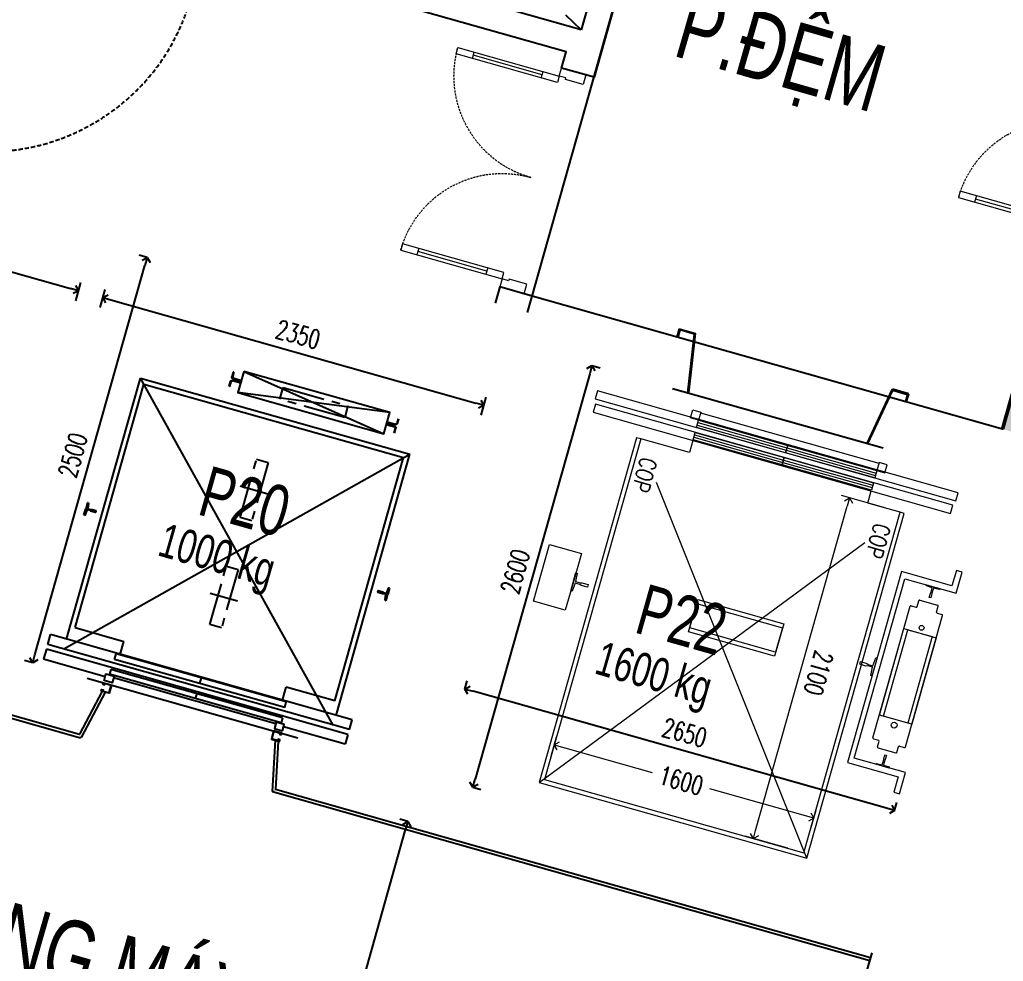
# Model space of a CAD drawing. Header units: millimetres. Extents: x -361669633 to 361256854, y -284153744 to 284385552.
# Drawn here: x -53049 to -47211, y 98277 to 103864 of the extents above; entities that cross this region are included whole.
import ezdxf
from ezdxf.enums import TextEntityAlignment as Align
from ezdxf.xclip import XClip

# ---------------------------------------------------------------- set-up
doc = ezdxf.new("R2010")
doc.units = ezdxf.units.MM
doc.header["$LTSCALE"] = 100
doc.header["$MEASUREMENT"] = 0
doc.header["$XCLIPFRAME"] = 0
for name, pattern in [('CENTERX2', [4, 2.5, -0.5, 0.5, -0.5]), ('HIDDEN', [0.375, 0.25, -0.125]), ('PHANTOMX2', [5, 2.5, -0.5, 0.5, -0.5, 0.5, -0.5]), ('Xref_NT1+NT2_MBDV Cot vach_220729$0$ACAD_ISO02W100', [15, 12, -3]), ('Xref_NT1+NT2_MBDV Cot vach_220729$0$HIDDEN', [0.375, 0.25, -0.125]), ('Xref_NT1+NT2_MBDV Cot vach_220729$0$HIDDEN2', [0.1875, 0.125, -0.0625])]:
    doc.linetypes.add(name, pattern=pattern)
for name, color, linetype in [('A-ANNO-ROOM', 50, 'Continuous'), ('dien tich thong thuy', 3, 'Continuous'), ('KT-Net manh', 139, 'Continuous'), ('KT-Noi that', 32, 'Continuous'), ('Xref_NT1+NT2_MBDV Cot vach_220729$0$ccu12-Hatch', 250, 'Continuous'), ('Xref_NT1+NT2_MBDV Cot vach_220729$0$KT-Khuat', 9, 'Xref_NT1+NT2_MBDV Cot vach_220729$0$HIDDEN'), ('Xref_NT1+NT2_MBDV Cot vach_220729$0$KT-Net manh', 139, 'Continuous'), ('Xref_NT1+NT2_MBDV Cot vach_220729$0$KT-Text', 7, 'Continuous'), ('Xref_NT1+NT2_MBDV Cot vach_220729$0$KT-Tuong', 1, 'Continuous'), ('Xref_ST_MBDV Cot vach 30.7.2022$0$KT-Text', 7, 'Continuous')]:
    doc.layers.add(name, color=color, linetype=linetype)
for name, color, linetype, lineweight in [('KT-Kich thuoc', 159, 'Continuous', 18), ('Xref_NT1+NT2_MBDV Cot vach_220729$0$CUA', 37, 'Continuous', 13), ('Xref_NT1+NT2_MBDV Cot vach_220729$0$KT-Net cot vach', 6, 'Continuous', 50), ('Xref_NT1+NT2_MBDV Cot vach_220729$0$KT-Noi that', 36, 'Continuous', 9)]:
    doc.layers.add(name, color=color, linetype=linetype, lineweight=lineweight)
doc.styles.add('220126_HDN_HBA typical plan$0$211210_HDN_HBA_TYPICAL PLAN CORE OPT 1$0$HBA-Text', font='GOTHIC.TTF')
doc.styles.add('Xref_NT1+NT2_MBDV Cot vach_220729$0$Arial', font='arial.ttf', dxfattribs={"width": 0.7})
doc.styles.add('Xref_NT1+NT2_MBDV Cot vach_220729$0$ROMANS', font='ROMANS.SHX')
doc.styles.add('Xref_NT1+NT2_MBDV Cot vach_220729$0$xref.N.Cot vach tang N2$0$DIM', font='vnsimli.shx', dxfattribs={"width": 0.7})
doc.dimstyles.new('Xref_NT1+NT2_MBDV Cot vach_220729$0$xref.N.Cot vach tang N2$0$CCU 1-100 A1', dxfattribs={"dimscale": 100, "dimtxt": 2.2, "dimasz": 1, "dimexe": 1, "dimexo": 0, "dimgap": 1, "dimtad": 1, "dimdec": 0, "dimdsep": 46, "dimtxsty": 'Xref_NT1+NT2_MBDV Cot vach_220729$0$xref.N.Cot vach tang N2$0$DIM', "dimblk1": 'Xref_NT1+NT2_MBDV Cot vach_220729$0$xref.N.Cot vach tang N2$0$_ARCHTICK', "dimblk2": 'Xref_NT1+NT2_MBDV Cot vach_220729$0$xref.N.Cot vach tang N2$0$_ARCHTICK', "dimsah": 1, "dimcen": 0, "dimdle": 1, "dimclrd": 256, "dimclre": 256, "dimclrt": 31, "dimadec": 0, "dimazin": 0, "dimtfac": 1, "dimtdec": 0, "dimtix": 1, "dimtmove": 2, "dimatfit": 3, "dimldrblk": 'Xref_NT1+NT2_MBDV Cot vach_220729$0$xref.N.Cot vach tang N2$0$_ARCHTICK', "dimfxl": 8, "dimtolj": 1, "dimarcsym": 0})

# ---------------------------------------------------------------- blocks, each defined once
blk = doc.blocks.new('*U155')
for p, q in [((-1260, 525), (-1300, 525)), ((-1280, 100), (-1280, 525)), ((-90, 525), (-50, 525)), ((-70, 100), (-70, 525)), ((-1260, 100), (-1300, 100)), ((-90, 100), (-50, 100))]:
    blk.add_line(p, q)
for points in [[(-1300, 0), (-1260, 0), (-1260, 625), (-1300, 625)], [(-50, 0), (-90, 0), (-90, 625), (-50, 625)], [(-1350, -150), (-1290, -150), (-1290, -40), (-1300, -40), (-1300, 0), (-1350, 0)], [(0, -150), (-60, -150), (-60, -40), (-50, -40), (-50, 0), (0, 0)]]:
    blk.add_lwpolyline(points, close=True)
at = {"linetype": 'Xref_NT1+NT2_MBDV Cot vach_220729$0$HIDDEN2'}
for centre, start, end in [((-1300, 0), 0, 89.99996), ((-50, 0), 90.00004, 180)]:
    blk.add_arc(centre, 625, start, end, dxfattribs=at)
blk = doc.blocks.new('Xref_NT1+NT2_MBDV Cot vach_220729$0$A$C6F5A0866')
at = {"layer": 'Xref_NT1+NT2_MBDV Cot vach_220729$0$ccu12-Hatch', "ltscale": 0.5}
h = blk.add_hatch(dxfattribs=at)
h.set_pattern_fill('1BETONG2-BOP', color=256, scale=50, angle=-9.22123, pattern_type=2)
h.set_pattern_definition([(40.778773, (-344030.4, 1051586.25), (348.967585, -88.43995), [37.5, -412.5]), (345.778773, (-344030.4, 1051586.25), (-8.2109, 382.353), [30, -330]), (91.230173, (-344001.3, 1051578.88), (340.75691, 293.91278), [31.8701, -350.57106]), (36.962973, (-344014.37, 1051684.96), (513.46257, -167.20103), [56.25, -618.75]), (87.414373, (-343971.6, 1051671), (539.3417, 405.87626), [47.80514, -525.8565]), (341.962973, (-344014.37, 1051684.96), (539.34137, 405.87668), [45, -495]), (11.778773, (-343969.02, 1051652.27), (262.33739, -246.534165), [37.5, -412.5]), (216.778773, (-343969.02, 1051652.27), (302.31138, -234.24147), [30, -330]), (62.230173, (-343947.16, 1051631.72), (440.52446, 91.85968), [31.8701, -350.57106]), (58.278773, (-344030.4, 1051586.25), (-53.364341, 157.777667), [0, -326, 0, -335, 0, -331.25]), (355.278773, (-344030.4, 1051586.25), (170.29976, 164.8925), [0, -191, 0, -318.5, 0, -126.25]), (318.278773, (-344140.45, 1051604.12), (261.654741, -53.903389), [0, -125, 0, -390, 0, -517.5]), (308.278773, (-344189.8, 1051612.13), (295.845573, 2.678777), [0, -162.5, 0, -259, 0, -367.5]), (305.778773, (-344030.4, 1051586.25), (172.3971, 124.239646), []), (305.778773, (-344020.58, 1051646.7), (172.3971, 124.239646), [])])
h.paths.add_polyline_path([(3150, 11325), (6200, 11325), (6200, 325), (5800, 325), (5800, 625), (5900, 625), (5900, 11025), (3150, 11025)])
h.paths.add_polyline_path([(4450, 325), (3250, 325), (3250, 625), (4450, 625)])
at = {"layer": 'Defpoints'}
blk.add_lwpolyline([(3250, 3525), (5900, 3525), (5900, 625), (3250, 625)], close=True, dxfattribs=at)
at = {"layer": 'Xref_NT1+NT2_MBDV Cot vach_220729$0$KT-Khuat', "linetype": 'Xref_NT1+NT2_MBDV Cot vach_220729$0$HIDDEN', "ltscale": 5}
blk.add_line((4850, 3675), (5900, 5675), dxfattribs=at)
at = {"layer": 'Xref_NT1+NT2_MBDV Cot vach_220729$0$KT-Net cot vach'}
blk.add_lwpolyline([(4450, 625), (3250, 625)], dxfattribs=at)
at = {"layer": 'Xref_NT1+NT2_MBDV Cot vach_220729$0$KT-Net manh', "linetype": 'Xref_NT1+NT2_MBDV Cot vach_220729$0$HIDDEN', "elevation": 0}
blk.add_lwpolyline([(3150, 7205, 0.414131), (4399.7, 5955), (4650.3, 5955, 0.414131), (5900, 7205, 1.000029)], format="xyb", dxfattribs=at)
at = {"layer": 'Xref_NT1+NT2_MBDV Cot vach_220729$0$KT-Net manh'}
blk.add_lwpolyline([(3300, 2632), (3250, 2632)], dxfattribs=at)
at = {"layer": 'Xref_NT1+NT2_MBDV Cot vach_220729$0$KT-Tuong'}
for p, q in [((4850, 3675), (4850, 5675)), ((5900, 3675), (4850, 3675))]:
    blk.add_line(p, q, dxfattribs=at)
for points in [[(5900, 3525), (4600, 3525), (4600, 3725), (4700, 3725), (4700, 5825)], [(3150, 3525), (3250, 3525), (3250, 3725), (3150, 3725)]]:
    blk.add_lwpolyline(points, dxfattribs=at)
at = {"layer": 'Xref_NT1+NT2_MBDV Cot vach_220729$0$CUA', "xscale": -0.9999999999999994, "rotation": 359.9999999999839}
blk.add_blockref('*U155', (3250, 3725), dxfattribs=at)
at = {"layer": 'Xref_NT1+NT2_MBDV Cot vach_220729$0$CUA'}
blk.add_blockref('*U155', (5800, 625), dxfattribs=at)
at = {"layer": 'Xref_NT1+NT2_MBDV Cot vach_220729$0$KT-Text', "extrusion": (-8.16706e-08, 6.125e-10, 1), "style": 'Xref_NT1+NT2_MBDV Cot vach_220729$0$Arial', "oblique": 360, "width": 0.7}
blk.add_text('P.ĐỆM', height=400, rotation=269.77877, dxfattribs=at).set_placement((4847.6, 2499.5, 0), align=Align.CENTER)
blk = doc.blocks.new('TM KHACH CH (NT2)')
at = {"layer": 'KT-Net manh'}
for p, q in [((2832, 100), (2832, -583.1)), ((2850, 100), (2850, -595.3)), ((2500, -537.5), (2500, -1837.5)), ((2550, -644.8), (2832, -583.1)), ((2550, -663.3), (2847, -598.3)), ((2847, -595.3), (2847, -598.3)), ((2850, -595.3), (2847, -595.3)), ((2550, -1711.7), (2847, -1776.7)), ((2550, -1730.2), (2832, -1791.9)), ((2832, -2525), (2832, -1791.9)), ((2847, -1779.7), (2847, -1776.7)), ((2850, -1779.7), (2847, -1779.7)), ((2850, -2525), (2850, -1779.7))]:
    blk.add_line(p, q, dxfattribs=at)
at = {"layer": 'KT-Net manh', "const_width": 2}
for points in [[(2847, -595.3), (2832, -583.1)], [(2847, -1779.7), (2832, -1791.9)]]:
    blk.add_lwpolyline(points, dxfattribs=at)
at = {"layer": 'KT-Net manh', "ltscale": 2}
for points in [[(2510, -637.5), (2500, -637.5), (2500, -687.5), (2550, -687.5), (2550, -637.5), (2540, -637.5), (2540, -647.5), (2541.6, -647.5), (2541.6, -639.1), (2548.4, -639.1), (2548.4, -685.9), (2501.6, -685.9), (2501.6, -639.1), (2508.4, -639.1), (2508.4, -647.5), (2510, -647.5)], [(2510, -1737.5), (2500, -1737.5), (2500, -1687.5), (2550, -1687.5), (2550, -1737.5), (2540, -1737.5), (2540, -1727.5), (2541.6, -1727.5), (2541.6, -1735.9), (2548.4, -1735.9), (2548.4, -1689.1), (2501.6, -1689.1), (2501.6, -1735.9), (2508.4, -1735.9), (2508.4, -1727.5), (2510, -1727.5)]]:
    blk.add_lwpolyline(points, close=True, dxfattribs=at)
at = {"layer": 'KT-Noi that', "linetype": 'Continuous'}
for p, q in [((1497.5, -260.5, 0), (1497.5, -255.5, 0)), ((1497.5, -255.5, 0), (1535, -255.5, 0)), ((1500.5, -263.5, 0), (1530, -266.6, 0)), ((1530, -316.5, 0), (1530, -287.5, 0)), ((1533, -283.4, 0), (1533, -269.6, 0)), ((1572.5, -255.5, 0), (1535, -255.5, 0)), ((1537.1, -283.4, 0), (1537.1, -269.6, 0)), ((1540, -316.5, 0), (1540, -287.5, 0)), ((1569.5, -263.5, 0), (1540.1, -266.6, 0)), ((1572.5, -260.5, 0), (1572.5, -255.5, 0)), ((1531, -317.5, 0), (1535, -317.5, 0)), ((1539, -317.5, 0), (1535, -317.5, 0)), ((516.5, -877.5, 0), (545.6, -877.5, 0)), ((516.5, -880.7, 0), (516.5, -877.5, 0)), ((516.5, -880.7, 0), (545.6, -880.7, 0)), ((551.8, -931.3, 0), (551.8, -886.9, 0)), ((555, -931.3, 0), (555, -886.9, 0)), ((565, -931.3, 0), (565, -886.9, 0)), ((568.2, -931.3, 0), (568.2, -886.9, 0)), ((603.5, -877.5, 0), (574.4, -877.5, 0)), ((603.5, -880.7, 0), (574.4, -880.7, 0)), ((603.5, -880.7, 0), (603.5, -877.5, 0)), ((558, -934.3, 0), (562, -934.3, 0)), ((558, -937.5, 0), (562, -937.5, 0)), ((551.8, -1843.7, 0), (551.8, -1888.1, 0)), ((555, -1843.7, 0), (555, -1888.1, 0)), ((558, -1837.5, 0), (562, -1837.5, 0)), ((558, -1840.7, 0), (562, -1840.7, 0)), ((565, -1843.7, 0), (565, -1888.1, 0)), ((568.2, -1843.7, 0), (568.2, -1888.1, 0)), ((516.5, -1894.3, 0), (545.6, -1894.3, 0)), ((516.5, -1897.5, 0), (545.6, -1897.5, 0)), ((603.5, -1894.3, 0), (574.4, -1894.3, 0)), ((603.5, -1897.5, 0), (574.4, -1897.5, 0)), ((1530, -2058.5, 0), (1530, -2087.5, 0)), ((1531, -2057.5, 0), (1535, -2057.5, 0)), ((1532.9, -2091.6, 0), (1532.9, -2105.4, 0)), ((1539, -2057.5, 0), (1535, -2057.5, 0)), ((1537.1, -2091.6, 0), (1537.1, -2105.4, 0)), ((1540, -2058.5, 0), (1540, -2087.5, 0)), ((1497.5, -2114.5, 0), (1497.5, -2119.5, 0)), ((1497.5, -2119.5, 0), (1535, -2119.5, 0)), ((1500.5, -2111.5, 0), (1529.9, -2108.4, 0)), ((1572.5, -2119.5, 0), (1535, -2119.5, 0)), ((1569.5, -2111.5, 0), (1540.1, -2108.4, 0)), ((1572.5, -2114.5, 0), (1572.5, -2119.5, 0))]:
    blk.add_line(p, q, dxfattribs=at)
at = {"layer": 'KT-Noi that', "linetype": 'Continuous', "ltscale": 2}
for p, q in [((2310, -2117.5, 0), (2310, -257.5, 0)), ((2370, -257.5, 0), (2310, -257.5, 0)), ((2370, -2117.5, 0), (2370, -257.5, 0)), ((2400, -2117.5, 0), (2400, -257.5, 0)), ((2400, -257.5, 0), (2460, -257.5, 0)), ((2460, -257.5, 0), (2460, -637.5, 0)), ((700, -356.5, 0), (700, -2018.5, 0)), ((2310, -356.5, 0), (700, -356.5, 0)), ((730, -387.5, 0), (730, -1987.5, 0)), ((2230, -387.5, 0), (730, -387.5, 0)), ((2230, -387.5, 0), (2230, -687.5, 0)), ((2310, -687.5, 0), (2230, -687.5, 0)), ((2314, -1712.5, 0), (2314, -662.5, 0)), ((2348, -662.5, 0), (2314, -662.5, 0)), ((2348, -1712.5, 0), (2348, -662.5, 0)), ((2411, -1717.5, 0), (2411, -657.5, 0)), ((2411, -657.5, 0), (2441.3, -657.5, 0)), ((2441.3, -1717.5, 0), (2441.3, -657.5, 0)), ((2455, -1687.5, 0), (2455, -687.5, 0)), ((2314, -1187.5, 0), (2348, -1187.5, 0)), ((2411, -1187.5, 0), (2441.3, -1187.5, 0)), ((2230, -1987.5, 0), (2230, -1687.5, 0)), ((2310, -1687.5, 0), (2230, -1687.5, 0)), ((2348, -1712.5, 0), (2314, -1712.5, 0)), ((2411, -1717.5, 0), (2441.3, -1717.5, 0)), ((2460, -2117.5, 0), (2460, -1737.5, 0)), ((2310, -2018.5, 0), (700, -2018.5, 0)), ((2230, -1987.5, 0), (730, -1987.5, 0)), ((2370, -2117.5, 0), (2310, -2117.5, 0)), ((2400, -2117.5, 0), (2460, -2117.5, 0))]:
    blk.add_line(p, q, dxfattribs=at)
at = {"layer": 'KT-Noi that', "linetype": 'HIDDEN', "ltscale": 500}
for p, q in [((2370, -356.5, 0), (700, -2018.5, 0)), ((2370, -2018.5, 0), (700, -356.5, 0)), ((495, -937.5, 0), (625, -1837.5, 0)), ((495, -1837.5, 0), (625, -937.5, 0))]:
    blk.add_line(p, q, dxfattribs=at)
at = {"layer": 'KT-Noi that', "linetype": 'CENTERX2'}
for p, q in [((1155, -1101.5, 0), (1155, -1270.8, 0)), ((1815, -1101.5, 0), (1815, -1270.8, 0))]:
    blk.add_line(p, q, dxfattribs=at)
at = {"layer": 'KT-Noi that', "linetype": 'Continuous', "ltscale": 2, "elevation": 0}
for points in [[(2485, -637.5), (2445, -637.5), (2445, -687.5), (2485, -687.5)], [(495, -937.5), (625, -937.5), (625, -1837.5), (495, -1837.5)], [(2485, -1737.5), (2445, -1737.5), (2445, -1687.5), (2485, -1687.5)]]:
    blk.add_lwpolyline(points, close=True, dxfattribs=at)
at = {"layer": 'KT-Noi that', "linetype": 'PHANTOMX2', "elevation": 0}
for points in [[(975, -1151.5), (975, -1223.5), (1335, -1223.5), (1335, -1151.5)], [(1635, -1151.5), (1635, -1223.5), (1995, -1223.5), (1995, -1151.5)], [(524, -1187.5), (524, -1587.5), (596, -1587.5), (596, -1187.5)]]:
    blk.add_lwpolyline(points, close=True, dxfattribs=at)
at = {"layer": 'KT-Noi that', "linetype": 'Continuous'}
for centre, radius, start, end in [((1500.5, -260.5, 0), 3, 179.99965, 269.99965), ((1530, -269.6, 0), 3, 359.99965, 89.99965), ((1527.7, -282.8, 0), 5.25, 295.66937, 353.31693), ((1540.1, -269.6, 0), 3, 89.99965, 179.99965), ((1542.3, -282.8, 0), 5.25, 186.68237, 244.32993), ((1569.5, -260.5, 0), 3, 269.99965, 359.99965), ((1531, -316.5, 0), 1, 179.99965, 269.99965), ((1539, -316.5, 0), 1, 269.99965, 359.99965), ((545.6, -886.9, 0), 9.4, 359.99965, 89.99965), ((545.6, -886.9, 0), 6.2, 359.99965, 89.99965), ((558, -931.3, 0), 6.2, 179.99965, 269.99965), ((558, -931.3, 0), 3, 179.99965, 269.99965), ((562, -931.3, 0), 6.2, 269.99965, 359.99965), ((562, -931.3, 0), 3, 269.99965, 359.99965), ((574.4, -886.9, 0), 9.4, 89.99965, 179.99965), ((574.4, -886.9, 0), 6.2, 89.99965, 179.99965), ((558, -1843.7, 0), 6.2, 89.99965, 179.99965), ((558, -1843.7, 0), 3, 89.99965, 179.99965), ((562, -1843.7, 0), 6.2, 359.99965, 89.99965), ((562, -1843.7, 0), 3, 359.99965, 89.99965), ((545.6, -1888.1, 0), 6.2, 269.99965, 359.99965), ((545.6, -1888.1, 0), 9.4, 269.99965, 359.99965), ((574.4, -1888.1, 0), 9.4, 179.99965, 269.99965), ((574.4, -1888.1, 0), 6.2, 179.99965, 269.99965), ((1531, -2058.5, 0), 1, 89.99965, 179.99965), ((1527.7, -2092.2, 0), 5.25, 6.68237, 64.32993), ((1542.3, -2092.2, 0), 5.25, 115.66937, 173.31693), ((1539, -2058.5, 0), 1, 359.99965, 89.99965), ((1500.5, -2114.5, 0), 3, 89.99965, 179.99965), ((1529.9, -2105.4, 0), 3, 269.99965, 359.99965), ((1540.1, -2105.4, 0), 3, 179.99965, 269.99965), ((1569.5, -2114.5, 0), 3, 359.99965, 89.99965)]:
    blk.add_arc(centre, radius, start, end, dxfattribs=at)
blk = doc.blocks.new('Xref_NT1+NT2_MBDV Cot vach_220729$0$xref.N.Cot vach tang N2$0$_Open90')
at = {"color": 0, "linetype": 'ByBlock', "lineweight": -2}
for p, q in [((0, 0), (-1, 0)), ((-0.5, 0.5), (0, 0)), ((0, 0), (-0.5, -0.5))]:
    blk.add_line(p, q, dxfattribs=at)
blk = doc.blocks.new('*D145')
at = {"layer": 'Defpoints', "color": 0, "transparency": 16777216}
for p in [(-424.2, -515), (-353.1, -515, 0), (-353.1, -2115, 0)]:
    blk.add_point(p, dxfattribs=at)
at = {"layer": 'Xref_NT1+NT2_MBDV Cot vach_220729$0$KT-Noi that', "color": 5, "transparency": 16777216}
for p, q in [((-353.1, -515), (-474.2, -515)), ((-424.2, -565), (-424.2, -1155)), ((-424.2, -2065), (-424.2, -1511.7)), ((-353.1, -2115), (-474.2, -2115))]:
    blk.add_line(p, q, dxfattribs=at)
at = {"layer": 'Xref_NT1+NT2_MBDV Cot vach_220729$0$KT-Noi that', "color": 5, "transparency": 16777216, "xscale": 50, "yscale": 50, "zscale": 50}
for p, rotation in [((-424.2, -515), 90), ((-424.2, -2115), 270)]:
    blk.add_blockref('Xref_NT1+NT2_MBDV Cot vach_220729$0$xref.N.Cot vach tang N2$0$_Open90', p, dxfattribs=dict(at, rotation=rotation))
at = {"layer": 'Xref_NT1+NT2_MBDV Cot vach_220729$0$KT-Noi that', "color": 5, "transparency": 16777216, "insert": (-424.2, -1333.3), "char_height": 110, "attachment_point": 5, "rotation": 90, "style": 'Xref_NT1+NT2_MBDV Cot vach_220729$0$xref.N.Cot vach tang N2$0$DIM'}
blk.add_mtext('\\A1;1600', dxfattribs=at)
blk = doc.blocks.new('Xref_NT1+NT2_MBDV Cot vach_220729$0$xref.N.Cot vach tang N2$0$_ARCHTICK')
at = {"color": 0, "linetype": 'ByBlock', "const_width": 0.15}
blk.add_lwpolyline([(-0.5, -0.5), (0.5, 0.5)], dxfattribs=at)
blk = doc.blocks.new('*D146')
at = {"layer": 'Defpoints', "color": 0, "transparency": 16777216}
for p in [(-2310, -615), (-210, -615), (-2310, -826.7)]:
    blk.add_point(p, dxfattribs=at)
at = {"layer": 'Xref_NT1+NT2_MBDV Cot vach_220729$0$KT-Noi that', "color": 5, "transparency": 16777216}
for p, q in [((-2310, -615), (-2310, -876.7)), ((-210, -615), (-210, -876.7)), ((-260, -826.7), (-2260, -826.7))]:
    blk.add_line(p, q, dxfattribs=at)
at = {"layer": 'Xref_NT1+NT2_MBDV Cot vach_220729$0$KT-Noi that', "color": 5, "transparency": 16777216, "xscale": 50, "yscale": 50, "zscale": 50, "rotation": 180}
blk.add_blockref('Xref_NT1+NT2_MBDV Cot vach_220729$0$xref.N.Cot vach tang N2$0$_Open90', (-2310, -826.7), dxfattribs=at)
at = {"layer": 'Xref_NT1+NT2_MBDV Cot vach_220729$0$KT-Noi that', "color": 5, "transparency": 16777216, "xscale": 50, "yscale": 50, "zscale": 50}
blk.add_blockref('Xref_NT1+NT2_MBDV Cot vach_220729$0$xref.N.Cot vach tang N2$0$_Open90', (-210, -826.7), dxfattribs=at)
at = {"layer": 'Xref_NT1+NT2_MBDV Cot vach_220729$0$KT-Noi that', "color": 5, "transparency": 16777216, "insert": (-1260, -721.7), "char_height": 110, "attachment_point": 5, "style": 'Xref_NT1+NT2_MBDV Cot vach_220729$0$xref.N.Cot vach tang N2$0$DIM'}
blk.add_mtext('\\A1;2100', dxfattribs=at)
blk = doc.blocks.new('*D184')
at = {"layer": 'Defpoints', "color": 5, "transparency": 16777216}
for p, q in [((-50406, 99893), (-50392.4, 99941.1)), ((-47904, 99186), (-50357.9, 99879.4)), ((-47855.9, 99172.4), (-47842.3, 99220.5))]:
    blk.add_line(p, q, dxfattribs=at)
at = {"layer": 'Defpoints', "color": 0, "transparency": 16777216}
for p in [(-50406, 99893, 0), (-50406, 99893), (-47855.9, 99172.4, 0)]:
    blk.add_point(p, dxfattribs=at)
at = {"layer": 'Defpoints', "color": 5, "transparency": 16777216, "xscale": 50, "yscale": 50, "zscale": 50}
for p, rotation in [((-50406, 99893), 164.2212196862857), ((-47855.9, 99172.4), 344.2212196862857)]:
    blk.add_blockref('Xref_NT1+NT2_MBDV Cot vach_220729$0$xref.N.Cot vach tang N2$0$_Open90', p, dxfattribs=dict(at, rotation=rotation))
at = {"layer": 'Defpoints', "color": 5, "transparency": 16777216, "insert": (-49102.4, 99633.7), "char_height": 110, "attachment_point": 5, "rotation": 344.22122, "style": 'Xref_NT1+NT2_MBDV Cot vach_220729$0$xref.N.Cot vach tang N2$0$DIM'}
blk.add_mtext('\\A1;2650', dxfattribs=at)
blk = doc.blocks.new('*D185')
at = {"layer": 'Defpoints', "color": 5, "transparency": 16777216}
for p, q in [((-49666, 101763.8), (-50345.8, 99358)), ((-49652.4, 101811.9), (-49604.3, 101798.3)), ((-50359.4, 99309.9), (-50311.3, 99296.3))]:
    blk.add_line(p, q, dxfattribs=at)
at = {"layer": 'Defpoints', "color": 0, "transparency": 16777216}
for p in [(-49652.4, 101811.9, 0), (-50359.4, 99309.9, 0), (-50359.4, 99309.9)]:
    blk.add_point(p, dxfattribs=at)
at = {"layer": 'Defpoints', "color": 5, "transparency": 16777216, "xscale": 50, "yscale": 50, "zscale": 50}
for p, rotation in [((-49652.4, 101811.9), 74.22122040985907), ((-50359.4, 99309.9), 254.221220409859)]:
    blk.add_blockref('Xref_NT1+NT2_MBDV Cot vach_220729$0$xref.N.Cot vach tang N2$0$_Open90', p, dxfattribs=dict(at, rotation=rotation))
at = {"layer": 'Defpoints', "color": 5, "transparency": 16777216, "insert": (-50107, 100589.5), "char_height": 110, "attachment_point": 5, "rotation": 74.22122, "style": 'Xref_NT1+NT2_MBDV Cot vach_220729$0$xref.N.Cot vach tang N2$0$DIM'}
blk.add_mtext('\\A1;2600', dxfattribs=at)
blk = doc.blocks.new('*D186')
at = {"layer": 'Defpoints', "color": 5, "transparency": 16777216}
for p, q in [((-52292.1, 102453.9), (-52340.2, 102467.5)), ((-52958.3, 100096.2), (-52305.7, 102405.8)), ((-52971.9, 100048.1), (-53020, 100061.7))]:
    blk.add_line(p, q, dxfattribs=at)
at = {"layer": 'Defpoints', "color": 0, "transparency": 16777216}
for p in [(-52292.1, 102453.9, 0), (-52292.1, 102453.9), (-52971.9, 100048.1, 0)]:
    blk.add_point(p, dxfattribs=at)
at = {"layer": 'Defpoints', "color": 5, "transparency": 16777216, "xscale": 50, "yscale": 50, "zscale": 50}
for p, rotation in [((-52292.1, 102453.9), 74.22122040715573), ((-52971.9, 100048.1), 254.2212204071557)]:
    blk.add_blockref('Xref_NT1+NT2_MBDV Cot vach_220729$0$xref.N.Cot vach tang N2$0$_Open90', p, dxfattribs=dict(at, rotation=rotation))
at = {"layer": 'Defpoints', "color": 5, "transparency": 16777216, "insert": (-52733, 101279.6), "char_height": 110, "attachment_point": 5, "rotation": 74.22122, "style": 'Xref_NT1+NT2_MBDV Cot vach_220729$0$xref.N.Cot vach tang N2$0$DIM'}
blk.add_mtext('\\A1;2500', dxfattribs=at)
blk = doc.blocks.new('*D180')
at = {"layer": 'Defpoints', "color": 5, "transparency": 16777216}
for p, q in [((-52572.2, 102156.1), (-52541.9, 102263.3)), ((-52507.4, 102201.6), (-50342.2, 101589.7)), ((-50310.8, 101517.1), (-50280.5, 101624.3))]:
    blk.add_line(p, q, dxfattribs=at)
at = {"layer": 'Defpoints', "color": 0, "transparency": 16777216}
for p in [(-52572.2, 102156.1, 0), (-50294.1, 101576.1), (-50310.8, 101517.1, 0)]:
    blk.add_point(p, dxfattribs=at)
at = {"layer": 'Defpoints', "color": 5, "transparency": 16777216, "xscale": 50, "yscale": 50, "zscale": 50}
for p, rotation in [((-52555.5, 102215.2), 164.2212196862862), ((-50294.1, 101576.1), 344.2212196862862)]:
    blk.add_blockref('Xref_NT1+NT2_MBDV Cot vach_220729$0$xref.N.Cot vach tang N2$0$_Open90', p, dxfattribs=dict(at, rotation=rotation))
at = {"layer": 'Defpoints', "color": 5, "transparency": 16777216, "insert": (-51396.3, 101996.7), "char_height": 110, "attachment_point": 5, "rotation": 344.22122, "style": 'Xref_NT1+NT2_MBDV Cot vach_220729$0$xref.N.Cot vach tang N2$0$DIM'}
blk.add_mtext('\\A1;2350', dxfattribs=at)
blk = doc.blocks.new('*D182')
at = {"layer": 'Defpoints', "color": 5, "transparency": 16777216}
for p, q in [((-54978, 102835.9), (-54947.7, 102943.1)), ((-54913.2, 102881.4), (-52748, 102269.6)), ((-52716.6, 102196.9), (-52686.3, 102304.1))]:
    blk.add_line(p, q, dxfattribs=at)
at = {"layer": 'Defpoints', "color": 0, "transparency": 16777216}
for p in [(-54978, 102835.9, 0), (-52699.9, 102256), (-52716.6, 102196.9, 0)]:
    blk.add_point(p, dxfattribs=at)
at = {"layer": 'Defpoints', "color": 5, "transparency": 16777216, "xscale": 50, "yscale": 50, "zscale": 50}
for p, rotation in [((-54961.3, 102895), 164.2212196862862), ((-52699.9, 102256), 344.2212196862862)]:
    blk.add_blockref('Xref_NT1+NT2_MBDV Cot vach_220729$0$xref.N.Cot vach tang N2$0$_Open90', p, dxfattribs=dict(at, rotation=rotation))
at = {"layer": 'Defpoints', "color": 5, "transparency": 16777216, "insert": (-53802.1, 102676.5), "char_height": 110, "attachment_point": 5, "rotation": 344.22122, "style": 'Xref_NT1+NT2_MBDV Cot vach_220729$0$xref.N.Cot vach tang N2$0$DIM'}
blk.add_mtext('\\A1;2350', dxfattribs=at)
blk = doc.blocks.new('*D215')
at = {"layer": 'Defpoints', "color": 5, "transparency": 16777216}
for p, q in [((-50745, 99107.1), (-50793.1, 99120.7)), ((-51547.1, 96268.3), (-50758.6, 99059)), ((-51560.7, 96220.1), (-51608.9, 96233.7))]:
    blk.add_line(p, q, dxfattribs=at)
at = {"layer": 'Defpoints', "color": 0, "transparency": 16777216}
for p in [(-50745, 99107.1, 0), (-50745, 99107.1), (-51560.7, 96220.1)]:
    blk.add_point(p, dxfattribs=at)
at = {"layer": 'Defpoints', "color": 5, "transparency": 16777216, "xscale": 50, "yscale": 50, "zscale": 50}
for p, rotation in [((-50745, 99107.1), 74.22122040948216), ((-51560.7, 96220.1), 254.2212204094822)]:
    blk.add_blockref('Xref_NT1+NT2_MBDV Cot vach_220729$0$xref.N.Cot vach tang N2$0$_Open90', p, dxfattribs=dict(at, rotation=rotation))
at = {"layer": 'Defpoints', "color": 5, "transparency": 16777216, "insert": (-51253.9, 97692.2), "char_height": 110, "attachment_point": 5, "rotation": 74.22122, "style": 'Xref_NT1+NT2_MBDV Cot vach_220729$0$xref.N.Cot vach tang N2$0$DIM'}
blk.add_mtext('\\A1;3000', dxfattribs=at)
blk = doc.blocks.new('STTT2')
at = {"layer": 'Xref_NT1+NT2_MBDV Cot vach_220729$0$KT-Text', "extrusion": (-7.84266e-08, 2.27976e-08, 1), "style": 'Xref_NT1+NT2_MBDV Cot vach_220729$0$Arial', "oblique": 360, "width": 0.7}
for s, p in [('P20', (-51622.2, 100653.4, 0)), ('P22', (-49029.3, 99952.7, 0))]:
    blk.add_text(s, height=300, rotation=344.22122, dxfattribs=at).set_placement(p, align=Align.CENTER)
at = {"layer": 'Xref_NT1+NT2_MBDV Cot vach_220729$0$KT-Text', "style": 'Xref_NT1+NT2_MBDV Cot vach_220729$0$Arial', "width": 0.7}
for s, p in [('1000 kg', (-51773.9, 100384.5, 0)), ('1600 kg', (-49181, 99683.8, 0))]:
    blk.add_text(s, height=200, rotation=344, dxfattribs=at).set_placement(p, align=Align.CENTER)
blk = doc.blocks.new('ĂERWER')
at = {"layer": 'Xref_ST_MBDV Cot vach 30.7.2022$0$KT-Text'}
blk.add_blockref('STTT2', (0, 0), dxfattribs=at)
blk = doc.blocks.new('A$C418F5BC8')
at = {"layer": 'A-ANNO-ROOM', "insert": (648.1, 1090.8), "char_height": 600, "attachment_point": 2, "rotation": 50.44883, "style": '220126_HDN_HBA typical plan$0$211210_HDN_HBA_TYPICAL PLAN CORE OPT 1$0$HBA-Text'}
blk.add_mtext_dynamic_manual_height_columns('SL-S', width=722857412.874, gutter_width=9765.6, heights=[0], dxfattribs=at)
blk = doc.blocks.new('A$C2A6C5140')
at = {"layer": 'A-ANNO-ROOM', "insert": (731.4, 1190, 0), "char_height": 600, "attachment_point": 2, "rotation": 50.44883, "style": '220126_HDN_HBA typical plan$0$211210_HDN_HBA_TYPICAL PLAN CORE OPT 1$0$HBA-Text'}
blk.add_mtext_dynamic_manual_height_columns('2-BR', width=722857412.874, gutter_width=9765.6, heights=[0], dxfattribs=at)
blk = doc.blocks.new('A$C5388591E')
at = {"layer": 'A-ANNO-ROOM', "insert": (894.3, 842.2, 0), "char_height": 600, "attachment_point": 2, "rotation": 1.40647, "style": '220126_HDN_HBA typical plan$0$211210_HDN_HBA_TYPICAL PLAN CORE OPT 1$0$HBA-Text'}
blk.add_mtext_dynamic_manual_height_columns('3-BR', width=722857412.874, gutter_width=9765.6, heights=[0], dxfattribs=at)
blk = doc.blocks.new('A$C21AF0CCA')
at = {"layer": 'A-ANNO-ROOM', "insert": (1197.6, 814.7), "char_height": 600, "attachment_point": 2, "rotation": 0.10543, "style": '220126_HDN_HBA typical plan$0$211210_HDN_HBA_TYPICAL PLAN CORE OPT 1$0$HBA-Text'}
blk.add_mtext_dynamic_manual_height_columns('1-BR+', width=722857412.874, gutter_width=9765.6, heights=[0], dxfattribs=at)
blk = doc.blocks.new('Xref_NT1+NT2_MBDV Cot vach_220729$0$TMCC')
at = {"layer": 'Xref_NT1+NT2_MBDV Cot vach_220729$0$KT-Noi that', "linetype": 'Continuous', "ltscale": 2}
for p, q in [((-1794.2, -141.4, 0), (-1794.2, -110.6, 0)), ((-978.4, -106, 0), (-1789.6, -106, 0)), ((-1652, -306, 0), (-1652, -106, 0)), ((-1652, -106, 0), (-1118, -106, 0)), ((-1118, -106, 0), (-1118, -306, 0)), ((-973.8, -141.4, 0), (-973.8, -110.6, 0)), ((-1938.3, -164.7, 0), (-1932.3, -167.2, 0)), ((-1938.3, -247.2, 0), (-1938.3, -164.7, 0)), ((-1932.3, -167.2, 0), (-1930.1, -202.2, 0)), ((-1839.3, -261.4, 0), (-1839.3, -150.6, 0)), ((-1798.8, -146, 0), (-1834.7, -146, 0)), ((-1652, -281, 0), (-1652, -131, 0)), ((-1652, -131, 0), (-1118, -131, 0)), ((-1118, -131, 0), (-1118, -281, 0)), ((-933.9, -146, 0), (-969.2, -146, 0)), ((-929.3, -261.4, 0), (-929.3, -150.6, 0)), ((-840, -202.2, 0), (-837.8, -167.2, 0)), ((-837.8, -167.2, 0), (-831.8, -164.7, 0)), ((-831.8, -164.7, 0), (-831.8, -247.2, 0)), ((-2515, -215, 0), (-2515, -2440, 0)), ((-2465, -215, 0), (-2515, -215, 0)), ((-2465, -2440, 0), (-2465, -215, 0)), ((-1930.1, -209.7, 0), (-1932.3, -244.7, 0)), ((-1930.1, -202.2, 0), (-1905.4, -202.2, 0)), ((-1905.4, -209.7, 0), (-1930.1, -209.7, 0)), ((-1905.4, -202.2, 0), (-1895.4, -202, 0)), ((-1895.4, -210.5, 0), (-1905.4, -209.7, 0)), ((-1895.4, -202, 0), (-1870, -201.5, 0)), ((-1870, -210.5, 0), (-1895.4, -210.5, 0)), ((-1870, -201.5, 0), (-1870, -210.5, 0)), ((-900, -210.5, 0), (-900, -201.5, 0)), ((-900, -201.5, 0), (-874.6, -201.5, 0)), ((-874.6, -210, 0), (-900, -210.5, 0)), ((-874.6, -201.5, 0), (-864.6, -202.2, 0)), ((-864.6, -209.7, 0), (-874.6, -210, 0)), ((-864.6, -202.2, 0), (-840, -202.2, 0)), ((-840, -209.7, 0), (-864.6, -209.7, 0)), ((-837.8, -244.7, 0), (-840, -209.7, 0)), ((-1932.3, -244.7, 0), (-1938.3, -247.2, 0)), ((-1798.8, -266, 0), (-1834.7, -266, 0)), ((-1794.2, -301.4, 0), (-1794.2, -270.6, 0)), ((-1118, -281, 0), (-1652, -281, 0)), ((-973.8, -301.4, 0), (-973.8, -270.6, 0)), ((-933.9, -266, 0), (-969.2, -266, 0)), ((-831.8, -247.2, 0), (-837.8, -244.7, 0)), ((-978.4, -306, 0), (-1789.6, -306, 0)), ((-1118, -306, 0), (-1652, -306, 0)), ((-1439.5, -419, 0), (-1442, -411, 0)), ((-1442, -411, 0), (-1328, -411, 0)), ((-1390, -423, 0), (-1439.5, -419, 0)), ((-1393, -462, 0), (-1390, -452, 0)), ((-1393, -500, 0), (-1393, -462, 0)), ((-1390, -452, 0), (-1390, -423, 0)), ((-1330.5, -419, 0), (-1380, -423, 0)), ((-1380, -423, 0), (-1380, -452, 0)), ((-1380, -452, 0), (-1377, -462, 0)), ((-1377, -462, 0), (-1377, -500, 0)), ((-1328, -411, 0), (-1330.5, -419, 0)), ((-185, -490, 0), (-2310, -490, 0)), ((-2310, -490, 0), (-2310, -515, 0)), ((-210, -515, 0), (-2310, -515, 0)), ((-2310, -515, 0), (-2310, -715, 0)), ((-1377, -500, 0), (-1393, -500, 0)), ((-210, -2115, 0), (-210, -515, 0)), ((-185, -2140, 0), (-185, -490, 0)), ((-2510, -665, 0), (-2560, -665, 0)), ((-2560, -665, 0), (-2560, -715, 0)), ((-2510, -715, 0), (-2510, -665, 0)), ((-2560, -715, 0), (-2510, -715, 0)), ((-2555, -1815, 0), (-2555, -715, 0)), ((-2310, -715, 0), (-2385, -715, 0)), ((-1485, -1000, 0), (-1285, -1000, 0)), ((-1485, -1530, 0), (-1485, -1000, 0)), ((-1460, -1000, 0), (-1310, -1000, 0)), ((-1460, -1530, 0), (-1460, -1000, 0)), ((-1310, -1000, 0), (-1310, -1530, 0)), ((-1285, -1000, 0), (-1285, -1530, 0)), ((-1285, -1530, 0), (-1485, -1530, 0)), ((-1310, -1530, 0), (-1460, -1530, 0)), ((-2560, -1865, 0), (-2560, -1815, 0)), ((-2560, -1815, 0), (-2510, -1815, 0)), ((-2510, -1865, 0), (-2560, -1865, 0)), ((-2510, -1815, 0), (-2510, -1865, 0)), ((-2385, -1815, 0), (-2310, -1815, 0)), ((-2310, -1815, 0), (-2310, -2115, 0)), ((-2310, -2115, 0), (-210, -2115, 0)), ((-2310, -2115, 0), (-2310, -2140, 0)), ((-2310, -2140, 0), (-185, -2140, 0)), ((-1393, -2218, 0), (-1393, -2180, 0)), ((-1393, -2180, 0), (-1377, -2180, 0)), ((-1390, -2228, 0), (-1393, -2218, 0)), ((-1377, -2218, 0), (-1380, -2228, 0)), ((-1377, -2180, 0), (-1377, -2218, 0)), ((-1442, -2269, 0), (-1439.5, -2261, 0)), ((-1328, -2269, 0), (-1442, -2269, 0)), ((-1439.5, -2261, 0), (-1390, -2257, 0)), ((-1390, -2257, 0), (-1390, -2228, 0)), ((-1380, -2228, 0), (-1380, -2257, 0)), ((-1380, -2257, 0), (-1330.5, -2261, 0)), ((-1330.5, -2261, 0), (-1328, -2269, 0)), ((-2515, -2440, 0), (-2465, -2440, 0))]:
    blk.add_line(p, q, dxfattribs=at)
at = {"layer": 'Xref_NT1+NT2_MBDV Cot vach_220729$0$KT-Noi that', "linetype": 'Xref_NT1+NT2_MBDV Cot vach_220729$0$ACAD_ISO02W100', "ltscale": 2}
for p, q in [((-185, -490, 0), (-2310, -2127.5, 0)), ((-185, -2140, 0), (-2310, -490, 0))]:
    blk.add_line(p, q, dxfattribs=at)
at = {"layer": 'Xref_NT1+NT2_MBDV Cot vach_220729$0$KT-Noi that', "linetype": 'Continuous', "ltscale": 2, "elevation": 0}
for points in [[(-1385, -411), (-796.8, -411), (-796.8, -100), (-701.8, -100), (-701.8, -65), (-831.8, -65), (-831.8, -381), (-1385, -381), (-1938.3, -381), (-1938.3, -65), (-2068.3, -65), (-2068.3, -100), (-1973.3, -100), (-1973.3, -411), (-1385, -411)], [(-2385, -2430), (-2385, -225), (-2435, -225), (-2435, -2430)], [(-2510, -715), (-2465, -715), (-2465, -1265), (-2510, -1265)], [(-2435, -715), (-2390, -715), (-2390, -1265), (-2435, -1265)], [(-2510, -1265), (-2465, -1265), (-2465, -1815), (-2510, -1815)], [(-2435, -1265), (-2390, -1265), (-2390, -1815), (-2435, -1815)], [(-1385, -2269), (-1210, -2269), (-1210, -2465), (-1385, -2465), (-1560, -2465), (-1560, -2269), (-1385, -2269)]]:
    blk.add_lwpolyline(points, close=True, dxfattribs=at)
for points in [[(-2495, -1265), (-2495, -715)], [(-2480, -1265), (-2480, -715)], [(-2420, -1265), (-2420, -715)], [(-2405, -1265), (-2405, -715)], [(-2495, -1815), (-2495, -1265)], [(-2480, -1815), (-2480, -1265)], [(-2420, -1815), (-2420, -1265)], [(-2405, -1815), (-2405, -1265)]]:
    blk.add_lwpolyline(points, dxfattribs=at)
at = {"layer": 'Xref_NT1+NT2_MBDV Cot vach_220729$0$KT-Noi that', "linetype": 'Continuous', "ltscale": 2}
for centre, radius in [((-1685, -206, 0), 14.5), ((-1085, -206, 0), 17.5)]:
    blk.add_circle(centre, radius, dxfattribs=at)
for centre, start, end in [((-1789.6, -110.6, 0), 90, 180), ((-978.4, -110.6, 0), 0, 90), ((-1834.7, -150.6, 0), 90, 180), ((-1798.8, -141.4, 0), 270, 0), ((-969.2, -141.4, 0), 180, 270), ((-933.9, -150.6, 0), 0, 90), ((-1834.7, -261.4, 0), 180, 270), ((-1798.8, -270.6, 0), 0, 90), ((-969.2, -270.6, 0), 90, 180), ((-933.9, -261.4, 0), 270, 0), ((-1789.6, -301.4, 0), 180, 270), ((-978.4, -301.4, 0), 270, 0)]:
    blk.add_arc(centre, 4.61, start, end, dxfattribs=at)
at = {"layer": 'Xref_NT1+NT2_MBDV Cot vach_220729$0$KT-Noi that', "linetype": 'Continuous', "ltscale": 2, "style": 'Xref_NT1+NT2_MBDV Cot vach_220729$0$ROMANS', "width": 0.75}
for p in [(-2110, -595, 0), (-2110, -2035, 0)]:
    blk.add_text('COP', height=100, dxfattribs=at).set_placement(p, align=Align.MIDDLE)
at = {"layer": 'Xref_NT1+NT2_MBDV Cot vach_220729$0$KT-Noi that', "color": 5}
dim = blk.add_linear_dim(base=(-424.2, -515, 0), p1=(-353.1, -2115, 0), p2=(-353.1, -515, 0), angle=270, dimstyle='Xref_NT1+NT2_MBDV Cot vach_220729$0$xref.N.Cot vach tang N2$0$CCU 1-100 A1', override={"dimscale": 50, "dimblk1": 'Xref_NT1+NT2_MBDV Cot vach_220729$0$xref.N.Cot vach tang N2$0$_Open90', "dimblk2": 'Xref_NT1+NT2_MBDV Cot vach_220729$0$xref.N.Cot vach tang N2$0$_Open90', "dimclrd": 5, "dimclre": 5, "dimclrt": 5, "dimlwd": 65535, "dimlwe": 65535}, dxfattribs=at)
dim.commit()
dim.dimension.update_dxf_attribs({"geometry": '*D145', "text_midpoint": (-424.2, -1333.3, 0), "dimtype": 128})
dim = blk.add_linear_dim(base=(-2310, -826.7, 0), p1=(-210, -615, 0), p2=(-2310, -615, 0), angle=180, dimstyle='Xref_NT1+NT2_MBDV Cot vach_220729$0$xref.N.Cot vach tang N2$0$CCU 1-100 A1', override={"dimscale": 50, "dimblk1": 'Xref_NT1+NT2_MBDV Cot vach_220729$0$xref.N.Cot vach tang N2$0$_Open90', "dimblk2": 'Xref_NT1+NT2_MBDV Cot vach_220729$0$xref.N.Cot vach tang N2$0$_Open90', "dimclrd": 5, "dimclre": 5, "dimclrt": 5, "dimlwd": 65535, "dimlwe": 65535}, dxfattribs=at)
dim.commit()
dim.dimension.update_dxf_attribs({"geometry": '*D146', "text_midpoint": (-1260, -721.7, 0)})

msp = doc.modelspace()

# ---------------------------------------------------------------- linework, layer by layer
at = {"layer": 'Xref_NT1+NT2_MBDV Cot vach_220729$0$KT-Net manh'}
for p, q in [((-49134.2, 102029.2, 0), (-49038.2, 102002.1, 0)), ((-49083.3, 101651.1, 0), (-49043.3, 101998.3, 0)), ((-49078.3, 101649.7, 0), (-49038.2, 102002.1, 0)), ((-49174.5, 101676.9, 0), (-47923.5, 101323.4, 0)), ((-48019.7, 101350.6, 0), (-47869.5, 101671.8, 0)), ((-48014.8, 101349.2, 0), (-47867.1, 101666, 0)), ((-47773.4, 101644.7, 0), (-47869.5, 101671.8, 0)), ((-48003.9, 98280.6, 0), (-50830.7, 99079.4, 0)), ((-47999, 98297.9, 0), (-50825.8, 99096.7, 0))]:
    msp.add_line(p, q, dxfattribs=at)
at = {"layer": 'Xref_NT1+NT2_MBDV Cot vach_220729$0$KT-Net manh', "elevation": 0}
for points in [[(-49043.3, 101998.3), (-49130.8, 102023), (-49143, 101979.7)], [(-47867.1, 101666), (-47779.6, 101641.2), (-47791.9, 101597.9)], [(-47773.4, 101644.7), (-47787, 101596.6)]]:
    msp.add_lwpolyline(points, dxfattribs=at)
at = {"layer": 'Xref_NT1+NT2_MBDV Cot vach_220729$0$KT-Tuong', "ltscale": 0.5}
msp.add_line((-48219.4, 97518), (-47990.3, 98328.7), dxfattribs=at)

# ---------------------------------------------------------------- block references
at = {"layer": 'A-ANNO-ROOM'}
for p in [(-179024.1, 160712.6), (-180382.6, 155789.4), (-190286, 124478.1, 0)]:
    msp.add_blockref('A$C21AF0CCA', p, dxfattribs=at)
at = {"layer": 'Defpoints', "color": 5, "rotation": 254.2212266823932}
msp.add_blockref('Xref_NT1+NT2_MBDV Cot vach_220729$0$TMCC', (-47956, 98578.8, 0), dxfattribs=at)
at = {"layer": 'dien tich thong thuy'}
for name, p in [('A$C418F5BC8', (-183121.2, 150788.1, 0)), ('A$C418F5BC8', (-185916.5, 147013.3, 0)), ('A$C2A6C5140', (-173817.6, 144980.3, 0)), ('A$C418F5BC8', (-186652.5, 142646.5, 0)), ('A$C418F5BC8', (-186377.4, 138298.5, 0)), ('A$C2A6C5140', (-176455.3, 137392.2, 0)), ('A$C418F5BC8', (-187947.5, 133708.2, 0)), ('A$C418F5BC8', (-189241.4, 129721.6, 0)), ('A$C2A6C5140', (-179002.1, 128379.5, 0)), ('A$C2A6C5140', (-181410.1, 119690.7, 0)), ('A$C2A6C5140', (-183695.9, 112855.6, 0)), ('A$C2A6C5140', (-185634.6, 105094.8, 0)), ('A$C5388591E', (-179466.3, 167815.8, 0)), ('A$C5388591E', (-196231.1, 103592.8, 0))]:
    msp.add_blockref(name, p, dxfattribs=at)
at = {"layer": 'KT-Kich thuoc', "xscale": -1, "rotation": 74.22122041140408}
msp.add_blockref('TM KHACH CH (NT2)', (-52485.6, 102508.6, 0), dxfattribs=at)
at = {"layer": 'Xref_NT1+NT2_MBDV Cot vach_220729$0$KT-Net manh', "rotation": 74.22122668239332}
msp.add_blockref('Xref_NT1+NT2_MBDV Cot vach_220729$0$A$C6F5A0866', (-47498.7, 98137.8, 0), dxfattribs=at)
at = {"layer": 'Xref_ST_MBDV Cot vach 30.7.2022$0$KT-Text'}
ref = msp.add_blockref('ĂERWER', (-130.2, 207.8, 0), dxfattribs=at)
XClip(ref).set_block_clipping_path([(-145481.4968165714, 62681.6150321455), (6518.5031834296, 171203.0065159942)])

# ---------------------------------------------------------------- texts
at = {"layer": 'Xref_NT1+NT2_MBDV Cot vach_220729$0$KT-Text', "extrusion": (-2.27976e-08, -7.84266e-08, 1), "style": 'Xref_NT1+NT2_MBDV Cot vach_220729$0$Arial', "oblique": 360, "width": 0.7}
msp.add_text('SẢNH THANG MÁY', height=400, rotation=344, dxfattribs=at).set_placement((-53426.5, 98309, 0), align=Align.CENTER)

# ---------------------------------------------------------------- dimensions: what is measured, and where the dimension line sits
at = {"layer": 'Defpoints', "color": 5}
for p1, p2, distance, picture, middle in [((-54978, 102835.9, 0), (-52716.6, 102196.9, 0), 61.3, '*D182', (-53802.1, 102676.5)), ((-52971.9, 100048.1, 0), (-52292.1, 102453.9, 0), 0, '*D186', (-52733, 101279.6)), ((-52572.2, 102156.1, 0), (-50310.8, 101517.1, 0), 61.3, '*D180', (-51396.3, 101996.7)), ((-49652.4, 101811.9, 0), (-50359.4, 99309.9, 0), 0, '*D185', (-50107, 100589.5)), ((-47855.9, 99172.4, 0), (-50406, 99893, 0), 0, '*D184', (-49102.4, 99633.7)), ((-51560.7, 96220.1), (-50745, 99107.1, 0), 0, '*D215', (-51253.9, 97692.2))]:
    dim = msp.add_aligned_dim(p1=p1, p2=p2, distance=distance, dimstyle='Xref_NT1+NT2_MBDV Cot vach_220729$0$xref.N.Cot vach tang N2$0$CCU 1-100 A1', override={"dimscale": 50, "dimblk1": 'Xref_NT1+NT2_MBDV Cot vach_220729$0$xref.N.Cot vach tang N2$0$_Open90', "dimblk2": 'Xref_NT1+NT2_MBDV Cot vach_220729$0$xref.N.Cot vach tang N2$0$_Open90', "dimclrd": 5, "dimclre": 5, "dimclrt": 5, "dimlwd": 65535, "dimlwe": 65535}, dxfattribs=at)
    dim.commit()
    dim.dimension.update_dxf_attribs({"geometry": picture, "text_midpoint": middle})

doc.saveas('drawing.dxf')
